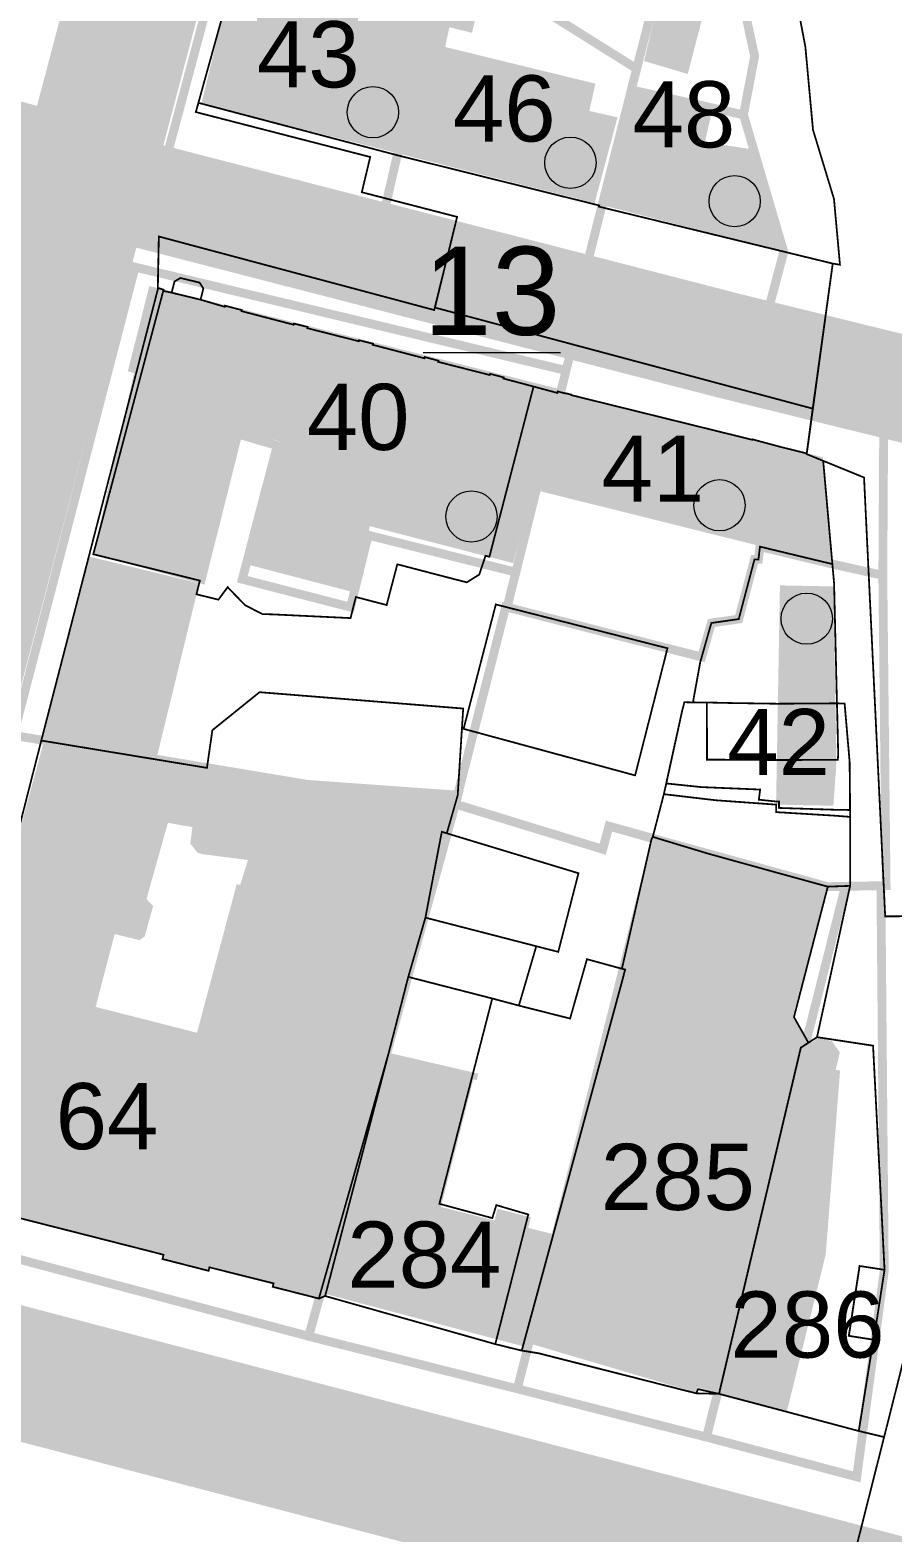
# Model space of a CAD drawing. Header units: millimetres. Extents: x 21689 to 31331, y 37531 to 43751.
# Drawn here: x 26121.6 to 26219.4, y 42429.8 to 42600.2 of the extents above; entities that cross this region are included whole.
import ezdxf

# ---------------------------------------------------------------- set-up
doc = ezdxf.new("R2010")
doc.units = ezdxf.units.MM
doc.linetypes.add('g5_084', pattern=[0.4, 0.2, -0.2])
doc.layers.add('0.1 ОКН', color=1, linetype='Continuous', lineweight=9, transparency=0.4)
doc.layers.add('00 Дороги', color=252, linetype='Continuous', lineweight=9, transparency=0.2)
for name, color, linetype, lineweight in [('0.15 - Видовые раскрытия', 22, 'Continuous', 9), ('00 границы ОКН', 1, 'Continuous', 40), ('00 номер ОКН', 7, 'Continuous', 15), ('00 Разраб границы', 5, 'g5_084', 50), ('CONTUR', 150, 'Continuous', 9)]:
    doc.layers.add(name, color=color, linetype=linetype, lineweight=lineweight)
doc.styles.get("Standard").update_dxf_attribs({"font": 'arial.ttf'})
doc.linetypes.add('474_2', pattern='A,1,-0.5,[222,geobl2.shx,S=0.1,R=0,X=0,Y=0],-0.5,3', length=5)

# ---------------------------------------------------------------- blocks, each defined once
blk = doc.blocks.new('участки все')
at = {"layer": 'CONTUR', "const_width": 0.2}
for points in [[(3227.907741660001, 4477.842131869998), (3234.802826510001, 4493.846691939994), (3251.6987324, 4528.188279049994), (3273.154825440001, 4572.990125729993), (3286.75253817, 4626.392348529996), (3293.908042180003, 4656.793026359999), (3294.904759360001, 4668.98785908), (3306.14854165, 4714.296054709993), (3308.149790260002, 4718.295444609998), (3315.249954840001, 4748.346963919997), (3319.251448930001, 4749.09570364), (3334.9539033, 4811.295755389998)], [(3337.769412730002, 4857.372994199999), (3331.798776970001, 4857.334410619994), (3329.40059542, 4907.091505129996), (3322.901113760003, 4909.741039909997), (3325.851934580002, 4931.346022799997), (3326.669911640002, 4931.213497549993), (3325.99398154, 4938.663903249995), (3323.61395029, 4946.500403869999), (3322.748227030003, 4955.923730589995), (3320.915326350001, 4965.531867519996), (3318.939803050002, 4965.172112679997), (3307.043398350001, 4999.37452297), (3308.528573629999, 4999.711785409999), (3303.687333130002, 5010.735995739997), (3298.325492840002, 5021.068172219995), (3296.90576283, 5030.229980439996), (3296.97224761, 5033.918990669998), (3293.876635230001, 5036.166406349999), (3258.139309370003, 5087.953999959995)], [(3263.38264969, 4983.672909269997), (3253.63436566, 4948.521896279999), (3273.406541560002, 4943.429119749999), (3272.45535859, 4939.433652779997), (3283.262639180001, 4936.638158269998), (3280.660928780002, 4926.077912579996), (3249.43835456, 4934.416033069997), (3249.31605483, 4928.387858829999), (3236.113272440002, 4877.269611179996), (3232.31477162, 4862.347653969998)], [(3226.292887700001, 4824.999563489996), (3249.97086057, 4818.976984289998), (3249.853384780003, 4818.488779169995), (3255.08290741, 4817.148699869998), (3255.17901005, 4817.547231529999), (3262.451179560001, 4815.725873699994), (3262.355230000002, 4815.337339779995), (3267.584905550001, 4814.007258289996), (3268.299336890003, 4814.296321909998), (3287.58595873, 4808.840983909998), (3290.584714070003, 4808.105064569994), (3292.509990360002, 4807.79558446), (3310.360716710002, 4803.26223896), (3312.9498232, 4803.202596929994), (3320.608841730002, 4801.175315039996), (3328.805441500001, 4798.989801169999), (3331.674991399999, 4798.30586062), (3320.30520942, 4753.259601259997)], [(3232.31477162, 4862.347653969998), (3236.113272440002, 4877.269611179996), (3236.113272440002, 4877.269611179996), (3254.895990600002, 4874.172003209999), (3255.51138308, 4878.442613949999), (3260.857387440003, 4882.750794039996), (3283.949184950001, 4880.897218749996), (3283.328816410001, 4871.076641939995), (3282.092646140001, 4866.755535889999), (3281.525224600002, 4866.924225009999), (3280.96018473, 4863.9828538), (3279.666209049999, 4857.192613799998), (3277.723299310001, 4850.472310139994), (3275.479988639999, 4841.766590599997), (3267.584905550001, 4814.007258289996), (3262.355230000002, 4815.337339779995), (3262.451179560001, 4815.725873699994), (3255.17901005, 4817.547231529999), (3255.08290741, 4817.148699869998), (3249.853384780003, 4818.488779169995), (3249.97086057, 4818.976984289998), (3226.292887700001, 4824.999563489996)]]:
    blk.add_lwpolyline(points, dxfattribs=at)
for points in [[(3323.580119180002, 4914.900682589999), (3280.745196840002, 4926.356624479995), (3283.262639180001, 4936.638158269998), (3272.45535859, 4939.433652779997), (3273.406541560002, 4943.429119749999), (3253.63436566, 4948.521896279999), (3253.930375530003, 4949.567372099998), (3276.449679410001, 4943.632527019996), (3299.372565260001, 4937.931505029999), (3299.340582040001, 4937.801993739995), (3325.851934580002, 4931.346022799997), (3323.580119180002, 4914.900682589999)], [(3249.43835456, 4934.416033069997), (3280.660928780002, 4926.077912579996), (3280.745196840002, 4926.356624479995), (3323.580119180002, 4914.900682589999), (3322.902338390002, 4909.821021759999), (3320.063087950003, 4910.524499379993), (3316.756699500002, 4911.415130869994), (3316.73593865, 4911.365448369994), (3296.213322310002, 4916.429712679994), (3296.22408543, 4916.479548269999), (3295.556686600001, 4916.649768239993), (3295.546229629999, 4916.61992813), (3294.67964155, 4916.843198339993), (3294.637048280002, 4916.673849199993), (3290.8526054, 4917.691801349996), (3288.512016750003, 4918.307643289998), (3288.543999969999, 4918.437154579994), (3287.00016837, 4918.840795599994), (3286.958187420002, 4918.711437389997), (3281.11094921, 4920.200977089997), (3281.14293242, 4920.330488379994), (3279.589256139999, 4920.744280219995), (3279.55711984, 4920.604771189996), (3273.690498370001, 4922.134608039996), (3273.722328520002, 4922.254121599995), (3272.128508190002, 4922.658528039995), (3272.10667578, 4922.538861389999), (3266.27927975, 4924.01809731), (3266.321413780003, 4924.157453269996), (3264.75728047, 4924.541405019998), (3264.725297250003, 4924.411893719996), (3258.818837710002, 4925.952340719995), (3258.850667860003, 4926.071854289999), (3256.93829771, 4926.571138879997), (3256.906314490003, 4926.441627579996), (3254.168724800002, 4927.253549709996), (3254.487944730001, 4928.508671789998), (3254.068298460003, 4929.185102329997), (3251.886295650002, 4929.708515539998), (3251.210171260002, 4929.30886474), (3250.890798240002, 4928.043744909999), (3249.943922030001, 4928.248244329996), (3249.975905260002, 4928.377755639995), (3249.32911413, 4928.587660429999), (3249.43835456, 4934.416033069997)], [(3251.210171260002, 4929.30886474), (3251.886295650002, 4929.708515539998), (3254.068298460003, 4929.185102329997), (3254.487944730001, 4928.508671789998), (3254.168724800002, 4927.253549709996), (3250.890798240002, 4928.043744909999), (3251.210171260002, 4929.30886474)], [(3249.943922030001, 4928.248244329996), (3250.890798240002, 4928.043744909999), (3254.168724800002, 4927.253549709996), (3256.906314490003, 4926.441627579996), (3256.93829771, 4926.571138879997), (3258.850667860003, 4926.071854289999), (3258.818837710002, 4925.952340719995), (3264.725297250003, 4924.411893719996), (3264.75728047, 4924.541405019998), (3266.321413780003, 4924.157453269996), (3266.27927975, 4924.01809731), (3272.10667578, 4922.538861389999), (3272.128508190002, 4922.658528039995), (3273.722328520002, 4922.254121599995), (3273.690498370001, 4922.134608039996), (3279.55711984, 4920.604771189996), (3279.589256139999, 4920.744280219995), (3281.14293242, 4920.330488379994), (3281.11094921, 4920.200977089997), (3286.958187420002, 4918.711437389997), (3287.00016837, 4918.840795599994), (3288.543999969999, 4918.437154579994), (3288.512016750003, 4918.307643289998), (3290.8526054, 4917.691801349996), (3291.928227410001, 4917.405330089998), (3286.922629680001, 4898.101823859994), (3286.484413300001, 4898.218534349995), (3285.771808780002, 4896.089428819999), (3284.34819836, 4895.201219119997), (3276.47953334, 4897.251713149999), (3275.268763620003, 4892.630215869998), (3271.782721710002, 4893.543598169999), (3271.176112230001, 4891.152867629993), (3262.192589220002, 4891.58041884), (3261.19281587, 4891.595726619999), (3259.208576950001, 4892.626115539999), (3257.239645810001, 4894.656277819995), (3256.197986850002, 4893.242215859995), (3253.70727888, 4893.850356149997), (3254.09107744, 4895.404491789996), (3242.006688140002, 4898.38954081), (3249.943922030001, 4928.248244329996)], [(3324.76951264, 4908.982426769995), (3329.40059542, 4907.091505129996), (3331.798776970001, 4857.334410619994), (3337.769412730002, 4857.372994199999), (3340.656564760001, 4847.388713759996), (3338.799357570002, 4831.897032919995), (3334.9539033, 4811.295755389998), (3331.674991399999, 4798.30586062), (3328.805441500001, 4798.989801169999), (3330.419869720001, 4809.075158919994), (3330.503831540002, 4809.333875339994), (3331.725277289999, 4817.265233689999), (3330.424321170001, 4842.675344329997), (3324.069083680002, 4843.64265676), (3327.821737260001, 4860.795329419998), (3327.831468510002, 4868.61523951), (3327.766871960001, 4874.846275639996), (3327.198208130001, 4881.46503254), (3326.328558550001, 4881.488348019993), (3326.00640523, 4895.063383199995), (3325.810287620003, 4897.27640273), (3324.76951264, 4908.982426769995)], [(3317.600475940003, 4899.252119389996), (3322.522363880002, 4898.066750609999), (3325.810287620003, 4897.27640273), (3326.00640523, 4895.063383199995), (3326.328558550001, 4881.488348019993), (3319.507809230003, 4881.442780919999), (3314.428961350001, 4881.520544319996), (3311.57991384, 4881.584166889996), (3310.000119070002, 4881.598355409995), (3310.830056270003, 4886.165682859996), (3312.08790599, 4890.596457439999), (3315.19470376, 4891.038892199998), (3316.978262630001, 4897.801635189993), (3317.428313650002, 4897.804744409994), (3317.600475940003, 4899.252119389996)], [(3303.443298300001, 4873.318684529993), (3283.993958990003, 4878.596515559999), (3287.649937050002, 4892.700646559998), (3307.114019130001, 4887.732591489999), (3303.443298300001, 4873.318684529993)], [(3309.030339050001, 4881.613203929999), (3309.999965999999, 4881.58835767), (3311.569916110002, 4881.584319959999), (3311.59069469, 4875.103952579993), (3319.4701322, 4875.063309459998), (3326.430390530001, 4875.076740379999), (3326.47063991, 4875.746129179999), (3326.33855628, 4881.488194939993), (3327.198208130001, 4881.46503254), (3327.766871960001, 4874.846275639996), (3327.831468510002, 4868.61523951), (3325.85375454, 4868.765521579997), (3319.429652170002, 4869.153884469997), (3319.442663730002, 4870.003691679994), (3312.590189540002, 4870.498614239994), (3306.70071216, 4871.188793759997), (3308.786001920001, 4880.676937879995), (3309.030339050001, 4881.613203929999)], [(3309.030339050001, 4881.613203929999), (3308.786001920001, 4880.676937879995), (3306.979328630001, 4872.404537089998), (3310.903079700002, 4871.99445708), (3317.618800290002, 4871.711629959995), (3317.47122589, 4870.563880779998), (3319.458019170001, 4870.353459229999), (3319.757951130003, 4870.348866909997), (3319.756927300001, 4869.628877129995), (3326.12379867, 4869.421391879995), (3327.813415340003, 4869.395521819999), (3327.766871960001, 4874.846275639996), (3327.198208130001, 4881.46503254), (3326.33855628, 4881.488194939993), (3319.507809230003, 4881.442780919999), (3314.428961350001, 4881.520544319996), (3311.569916110002, 4881.584319959999), (3309.999965999999, 4881.58835767), (3309.030339050001, 4881.613203929999)], [(3311.600692430002, 4875.103799499993), (3311.57991384, 4881.584166889996), (3314.428961350001, 4881.520544319996), (3319.507809230003, 4881.442780919999), (3326.328558550001, 4881.488348019993), (3326.47063991, 4875.746129179999), (3326.430390530001, 4875.076740379999), (3319.47028528, 4875.073307189996), (3311.600692430002, 4875.103799499993)], [(3306.979328630001, 4872.404537089998), (3306.70071216, 4871.188793759997), (3312.590189540002, 4870.498614239994), (3319.442663730002, 4870.003691679994), (3319.429652170002, 4869.153884469997), (3325.85375454, 4868.765521579997), (3327.831468510002, 4868.61523951), (3327.813415340003, 4869.395521819999), (3326.12379867, 4869.421391879995), (3319.756927300001, 4869.628877129995), (3319.757951130003, 4870.348866909997), (3319.458019170001, 4870.353459229999), (3317.47122589, 4870.563880779998), (3317.618800290002, 4871.711629959995), (3316.609488590002, 4871.757083959995), (3310.903079700002, 4871.99445708), (3306.979328630001, 4872.404537089998)], [(3306.70071216, 4871.188793759997), (3305.44658421, 4866.347958959996), (3311.70760392, 4864.452081639996), (3319.275571050003, 4862.3561921), (3325.290321110002, 4860.704087389997), (3327.821737260001, 4860.795329419998), (3327.831468510002, 4868.61523951), (3325.85375454, 4868.765521579997), (3319.429652170002, 4869.153884469997), (3319.442663730002, 4870.003691679994), (3312.590189540002, 4870.498614239994), (3306.70071216, 4871.188793759997)], [(3279.666209049999, 4857.192613799998), (3292.236659460003, 4853.950122249997), (3294.13918486, 4853.46098887), (3294.726908010002, 4853.311989079994), (3297.02342211, 4862.22689513), (3281.525224600002, 4866.924225009999), (3280.96018473, 4863.9828538), (3279.666209049999, 4857.192613799998)], [(3305.44658421, 4866.347958959996), (3305.302635960001, 4866.090161), (3301.94771027, 4851.401416549998), (3302.316248679999, 4851.305773119995), (3301.986878220003, 4850.04080648), (3290.594864880001, 4808.114909229996), (3292.500145710001, 4807.805735259993), (3310.360716710002, 4803.26223896), (3310.588014450001, 4803.73876244), (3312.9498232, 4803.202596929994), (3322.230821140002, 4842.450793409996), (3323.089353710002, 4843.007652619998), (3321.453973890002, 4845.922714009997), (3325.290321110002, 4860.704087389997), (3319.275571050003, 4862.3561921), (3311.70760392, 4864.452081639996), (3305.44658421, 4866.347958959996)], [(3287.245924350002, 4848.02649022), (3277.723299310001, 4850.472310139994), (3279.666209049999, 4857.192613799998), (3292.236659460003, 4853.950122249997), (3290.263603550001, 4847.220280289999), (3287.245924350002, 4848.02649022)], [(3287.245924350002, 4848.02649022), (3290.263603550001, 4847.220280289999), (3296.071157120001, 4845.751349499995), (3297.984226570003, 4852.482109819997), (3302.306097870002, 4851.29592846), (3301.976880490001, 4850.040959549995), (3290.584714070003, 4808.105064569994), (3287.58595873, 4808.840983909998), (3291.330947570001, 4823.533757019998), (3287.70723353, 4824.599247719998), (3287.254675759999, 4823.126165539994), (3281.249463470002, 4824.748123539997), (3287.245924350002, 4848.02649022)], [(3287.245924350002, 4848.02649022), (3277.723299310001, 4850.472310139994), (3275.479988639999, 4841.766590599997), (3268.299336890003, 4814.296321909998), (3287.58595873, 4808.840983909998), (3291.330947570001, 4823.533757019998), (3287.70723353, 4824.599247719998), (3287.254675759999, 4823.126165539994), (3281.249463470002, 4824.748123539997), (3285.002460710003, 4839.310773139994), (3287.245924350002, 4848.02649022)], [(3331.725277289999, 4817.265233689999), (3328.90188917, 4817.698465709996), (3327.680596490001, 4809.77710503), (3330.453995960001, 4809.344638449998), (3330.419869720001, 4809.075158919994), (3328.795443770003, 4798.989954249999), (3320.61883946, 4801.175161959996), (3312.959820930002, 4803.202443859998), (3322.240818870003, 4842.450640329996), (3324.069083680002, 4843.64265676), (3330.424321170001, 4842.675344329997), (3331.725277289999, 4817.265233689999)], [(3331.725277289999, 4817.265233689999), (3330.503831540002, 4809.333875339994), (3327.67059876, 4809.77725811), (3328.891891440002, 4817.698618779999), (3331.725277289999, 4817.265233689999)]]:
    blk.add_lwpolyline(points, close=True, dxfattribs=at)
blk = doc.blocks.new('стрелка вид улицы')
at = {"layer": '0.15 - Видовые раскрытия', "linetype": '474_2'}
h = blk.add_hatch(color=256, dxfattribs=at)
h.dxf.hatch_style = 1
h.paths.add_polyline_path([(-23.3598505857517, -2.990916374132211), (-23.3598505857517, 2.990916374132211), (-26.53637324067677, 0)])
at = {"layer": '0.15 - Видовые раскрытия', "const_width": 0.2}
blk.add_lwpolyline([(-23.3598505857517, -2.990916374132211), (-23.3598505857517, 2.990916374132211), (-26.53637324067677, 0), (-23.3598505857517, -2.990916374132211)], dxfattribs=at)
at = {"layer": '0.15 - Видовые раскрытия', "linetype": '474_2', "const_width": 1}
blk.add_lwpolyline([(-23.3598505857517, 0), (0, 0)], dxfattribs=at)

msp = doc.modelspace()

# ---------------------------------------------------------------- hatches: boundary and pattern name
at = {"layer": '0.1 ОКН', "transparency": 33554585}
h = msp.add_hatch(color=1, dxfattribs=at)
h.dxf.hatch_style = 1
h.paths.add_polyline_path([(26141.02, 42591.83999999998), (26163.27035527963, 42586.20153954506), (26167.05, 42602.58), (26153.27715029, 42606.36327272), (26144.98, 42608.30999999998)])
h = msp.add_hatch(color=1, dxfattribs=at)
h.dxf.hatch_style = 1
h.paths.add_polyline_path([(26188.19762382456, 42590.27353124031), (26184.99726179772, 42591.00913684052), (26185.69, 42594.09999999999), (26168.65, 42598.26), (26169.13, 42600.5), (26171.69, 42599.86), (26173.29, 42606.5), (26168.26890702121, 42607.8213001912), (26163.27077835157, 42586.20143233445), (26185.6, 42580.55)])
h = msp.add_hatch(color=1, dxfattribs=at)
h.dxf.hatch_style = 1
h.paths.add_polyline_path([(26191.21, 42596.66), (26196.16, 42595.20000000001), (26197.85, 42601.69999999999), (26197.53481709, 42605.53562308), (26193.53, 42606.66)])
at = {"layer": '0.1 ОКН', "transparency": 33554687}
h = msp.add_hatch(color=2, dxfattribs=at)
h.dxf.hatch_style = 1
edge = h.paths.add_edge_path()
edge.add_arc((26160.46176677239, 42590.86111913257), 2.906288479469367, 0, 360)
at = {"layer": '0.1 ОКН', "transparency": 33554585}
h = msp.add_hatch(color=1, dxfattribs=at)
h.dxf.hatch_style = 1
h.paths.add_polyline_path([(26186.44513440877, 42580.33119234267), (26207.04, 42575.02999999998), (26203.63, 42586.63), (26198.1150173053, 42587.46672643278), (26198.91343795038, 42591.07620702222), (26189.97655871301, 42593.34623485202)])
at = {"layer": '0.1 ОКН', "transparency": 33554687}
h = msp.add_hatch(color=2, dxfattribs=at)
h.dxf.hatch_style = 1
edge = h.paths.add_edge_path()
edge.add_arc((26182.85474357359, 42585.13144399534), 2.906288479469367, 0, 360)
h = msp.add_hatch(color=2, dxfattribs=at)
h.dxf.hatch_style = 1
edge = h.paths.add_edge_path()
edge.add_arc((26201.47560588764, 42580.77741343539), 2.906288479469367, 0, 360)
at = {"layer": '0.1 ОКН', "transparency": 33554585}
h = msp.add_hatch(color=1, dxfattribs=at)
h.dxf.hatch_style = 1
h.paths.add_polyline_path([(26181.31504919269, 42559.03769289866), (26135.71366370371, 42570.49567728463), (26135.60543963195, 42570.07371102782), (26135.73139186576, 42570.04140734625), (26135.15715343894, 42567.80218070603), (26135.0313598407, 42567.83501084031), (26134.83379947265, 42567.06472186813), (26134.95975170647, 42567.03241818656), (26134.40249255304, 42564.85940174672), (26134.2766989548, 42564.89223188101), (26134.07913858674, 42564.12194290883), (26134.20509082056, 42564.08963922726), (26133.68835488433, 42562.07464193633), (26133.56256128608, 42562.10747207061), (26133.47989278257, 42561.78514711633), (26128.75231354, 42540.74826972), (26141.36104420337, 42537.3060156012), (26145.72145877642, 42554.64013770143), (26149.94326961906, 42553.53731215034), (26146.29505562288, 42539.57130511484), (26158.33433391962, 42536.42639308135), (26160.11398490889, 42543.93303293946), (26176.36324072309, 42539.73765056162)])
h = msp.add_hatch(color=1, dxfattribs=at)
h.dxf.hatch_style = 1
h.paths.add_polyline_path([(26211.48, 42551.75), (26181.99980398509, 42558.99921154342), (26179.24636762472, 42547.94064078883), (26212.48141679156, 42539.65367835944)])
at = {"layer": '0.1 ОКН', "transparency": 33554687}
h = msp.add_hatch(color=2, dxfattribs=at)
h.dxf.hatch_style = 1
edge = h.paths.add_edge_path()
edge.add_arc((26199.76046469393, 42546.29905276503), 2.906288479469367, 0, 360)
h = msp.add_hatch(color=2, dxfattribs=at)
h.dxf.hatch_style = 1
edge = h.paths.add_edge_path()
edge.add_arc((26171.63656711436, 42545.02456783588), 2.906288479469367, 0, 360)
at = {"layer": '0.1 ОКН', "transparency": 33554585}
h = msp.add_hatch(color=1, dxfattribs=at)
h.dxf.hatch_style = 1
h.paths.add_polyline_path([(26135.90373523064, 42517.51325608924), (26140.76017004601, 42537.45331244298), (26128.2545015207, 42540.49908939255), (26122.76619235136, 42519.70488272893)])
h = msp.add_hatch(color=1, dxfattribs=at)
h.dxf.hatch_style = 1
h.paths.add_polyline_path([(26206.17178290357, 42512.36426394543), (26212.66749400217, 42512.23455481348), (26213.02283518536, 42517.2222642662), (26212.679567807, 42537.09723196651), (26206.61190738627, 42537.21839359981)])
at = {"layer": '0.1 ОКН', "transparency": 33554687}
h = msp.add_hatch(color=2, dxfattribs=at)
h.dxf.hatch_style = 1
edge = h.paths.add_edge_path()
edge.add_arc((26209.65041235298, 42533.44336275885), 2.906288479469367, 0, 360)
at = {"layer": '0.1 ОКН', "transparency": 33554585}
h = msp.add_hatch(color=1, dxfattribs=at)
h.dxf.hatch_style = 1
h.paths.add_polyline_path([(26110.412337622, 42472.13253815403), (26110.71539688844, 42471.47080364999), (26110.12711820773, 42471.13818966137), (26112.08141416722, 42467.63775434888), (26112.69398368483, 42467.97651471566), (26113.03274405161, 42467.36394519804), (26136.72445970598, 42461.33467920364), (26136.59706799452, 42460.85118013243), (26141.82790505525, 42459.51007317453), (26141.92745346589, 42459.89748782828), (26149.20349360867, 42458.07835621108), (26149.09616124863, 42457.69302549015), (26154.32946542718, 42456.36166251379), (26154.49983260472, 42457.03456743548), (26161.37715920069, 42481.19246068537), (26169.99263353077, 42513.1494051874), (26152.957, 42514.66699999999), (26138.8790744705, 42516.98632489344), (26137.219305679, 42510.2953607918), (26139.99632963769, 42509.80925472521), (26139.75619049504, 42507.96629174541), (26140.53389890943, 42506.94048888363), (26141.1090825198, 42506.7476030388), (26146.2921015307, 42506.0850962181), (26145.40594247357, 42503.26185507391), (26145.01353572899, 42503.3429824584), (26140.51532834141, 42486.5007957938), (26129.0175704147, 42489.4264235818), (26131.17819516275, 42497.69122900659), (26134.0021874173, 42496.99849533819), (26134.5785387152, 42497.4089978044), (26135.5367557725, 42500.8643587685), (26134.78189171108, 42501.65868828891), (26137.219305679, 42510.2953607918), (26138.8790744705, 42516.98632489344), (26135.89519563701, 42517.47842016833), (26123.16073421471, 42519.57797714952), (26118.08767446087, 42500.90237252594)])
h = msp.add_hatch(color=1, dxfattribs=at)
h.dxf.hatch_style = 1
h.paths.add_polyline_path([(26178.25814206319, 42451.26065894944), (26197.10870334399, 42445.6937830372), (26197.25061756687, 42446.29898672956), (26199.55168814689, 42445.69617314705), (26209.72992163423, 42486.06281061301), (26208.07460910694, 42488.31655136115), (26212.018, 42503.11799999999), (26192.54283702702, 42508.42104382012)])
h = msp.add_hatch(color=1, dxfattribs=at)
h.dxf.hatch_style = 1
h.paths.add_polyline_path([(26199.55168814689, 42445.69617314705), (26207.412, 42443.637), (26211.801, 42461.356), (26213.431, 42482.23499999999), (26212.93461866786, 42482.29504642455), (26213.408, 42484.263), (26212.5355086824, 42485.51496426055), (26211.00939045688, 42486.03991029986), (26210.22167551899, 42485.39327797197), (26209.72992163423, 42486.06281061301)])
h = msp.add_hatch(color=1, dxfattribs=at)
h.dxf.hatch_style = 1
h.paths.add_polyline_path([(26168.16608872468, 42466.75296194462), (26171.84989552126, 42481.21461408125), (26172.23159034964, 42481.11738521766), (26172.42091110414, 42481.86060847691), (26162.24710282635, 42484.22740856054), (26154.54506483579, 42457.02304546007), (26178.01452167396, 42450.81323370984), (26181.23515061987, 42463.58370132728), (26178.06958100298, 42464.3754340942), (26178.37725989437, 42465.58330012594), (26174.58711264731, 42466.5487617521), (26174.24470508639, 42465.20456013993)])

# ---------------------------------------------------------------- linework, layer by layer
at = {"layer": '0.1 ОКН', "color": 7, "transparency": 33554687}
for centre in [(26160.46176677239, 42590.86111913257), (26182.85474357359, 42585.13144399534), (26201.47560588764, 42580.77741343539), (26199.76046469393, 42546.29905276503), (26171.63656711436, 42545.02456783588), (26209.65041235298, 42533.44336275885)]:
    msp.add_circle(centre, 2.906288479469367, dxfattribs=at)
at = {"layer": '00 границы ОКН', "const_width": 1, "flags": 128}
for points in [[(26155.03148285, 42613.17646414999), (26153.27715029, 42606.36327272), (26143.20327237, 42608.72753539), (26137.1353945, 42586.01026631), (26161.71565701, 42579.48386112), (26168.65465075, 42609.45784666), (26155.03148285, 42613.17646414999)], [(26168.26962729, 42607.82372932999), (26161.71565701, 42579.48386112), (26184.68240855, 42573.38216479999), (26189.75886281, 42593.39459060999), (26190.36547261, 42595.78532086), (26173.2893497, 42606.49686055), (26168.26962729, 42607.82372932999)], [(26193.16418219, 42606.80255292), (26189.75886281, 42593.39459060999), (26202.4757093, 42590.56985783999), (26203.73724398, 42597.20059246), (26201.74055254, 42606.56123549999), (26197.53481709, 42605.53562308), (26193.16418219, 42606.80255292)], [(26189.75886281, 42593.39459060999), (26184.68240855, 42573.38216479999), (26205.15936979, 42567.94859595999), (26207.03780736, 42575.02988846), (26202.4757093, 42590.56985783999), (26189.75886281, 42593.39459060999)], [(26146.53732071, 42558.2148234), (26133.27657984, 42561.84073946), (26135.46391596, 42570.55842988999), (26181.58314801, 42558.97032932999), (26176.66909121, 42538.71135312), (26159.92721066, 42542.91558858), (26157.92314474, 42534.75125595), (26145.64737362, 42537.92034415), (26149.6118888, 42553.06793472), (26145.4909718, 42554.2794851), (26146.53732071, 42558.2148234)], [(26183.06461308, 42564.3875183), (26218.37752827, 42555.41676671), (26218.27634073, 42538.35818722), (26212.55585897, 42539.63578401999), (26209.26793525, 42540.42613196999), (26204.34604725, 42541.61150079), (26204.17388496, 42540.16412581), (26203.72383392, 42540.16101663), (26201.94027511, 42533.39827363999), (26198.8334773, 42532.95583887999), (26197.73447211, 42529.10263657), (26193.85959043, 42530.09197296), (26175.67062585, 42534.74050221999), (26183.06461308, 42564.3875183)], [(26218.2763767, 42538.3580529), (26212.55589495, 42539.63564981999), (26209.26797121, 42540.42599769999), (26204.34608327, 42541.61136648), (26204.17392098, 42540.1639915), (26203.72386996, 42540.16088228), (26201.94031109, 42533.39813929), (26198.83351332, 42532.95570453), (26197.73450809, 42529.10250225999), (26193.85962647, 42530.09183858), (26175.67066185, 42534.74036781), (26175.51115736, 42534.77281024999), (26169.80901962, 42512.42994504), (26186.52066424, 42507.30403251), (26187.23077161, 42509.92317998), (26192.87637122, 42508.32672763), (26212.02593071, 42503.06348756), (26218.64779682, 42503.18210057), (26218.2763767, 42538.3580529)], [(26119.69788229, 42520.21674329), (26152.96317345, 42514.66737238), (26170.09443727, 42513.4350647), (26153.17510852, 42452.09364485999), (26105.29953932, 42464.8167636), (26119.69788229, 42520.21674329)], [(26169.81588175, 42512.42048861), (26186.51548812, 42507.30537623), (26187.21996285, 42509.92746385), (26192.54809394, 42508.44188858), (26176.83394809, 42446.13201244), (26153.18309614, 42452.08227615999), (26169.81588175, 42512.42048861)], [(26192.54809394, 42508.44188858), (26212.02589474, 42503.06362183), (26214.02651258, 42503.10299045), (26198.28023222, 42440.65360849), (26176.83394809, 42446.13201244), (26192.54809394, 42508.44188858)], [(26214.02651258, 42503.10299045), (26218.05758854, 42503.17127097999), (26218.43932465, 42459.52509686), (26215.32144763, 42436.15265804), (26198.28023222, 42440.65360849), (26214.02651258, 42503.10299045)]]:
    msp.add_lwpolyline(points, close=True, dxfattribs=at)
at = {"layer": '00 границы ОКН', "const_width": 1}
msp.add_lwpolyline([(26119.69788229, 42520.21674329), (26152.96317345, 42514.66737238), (26170.09443727, 42513.4350647), (26153.17510852, 42452.09364485999), (26105.29953932, 42464.8167636), (26119.69788229, 42520.21674329)], close=True, dxfattribs=at)
at = {"layer": '00 Дороги', "lineweight": 9}
for points, const_width in [([(27209.23967210052, 43499.13957008901), (27037.38212925405, 43405.02855531126), (26876.28176421055, 43321.07229586579), (26815.86008917936, 43299.34851862608), (26776.40364168771, 43293.59810359106), (26754.40594915988, 43293.94281154392), (26564.00312037126, 43337.30358209209), (26500.96022192482, 43343.22528449037), (26354.54626421724, 43310.21236642242), (26319.39750818792, 43288.00344085478), (26306.54478472727, 43270.18673011177), (26245.37465400424, 43027.93720928305), (26166.7887605502, 42730.30427746999), (26121.38375137164, 42558.49972284863), (26061.95806307054, 42332.11734918993), (25997.51205447596, 42071.82990026301), (25972.35573562095, 41969.75946996081), (25950.24012673555, 41859.92388504591)], 12), ([(26326.27303583549, 43287.04516060596), (26316.66969617181, 43278.0406397166), (26305.04569809712, 43257.43553751598), (26245.37465400424, 43027.93720928305), (26166.7887605502, 42730.30427746999), (26121.38375137164, 42558.49972284863), (26061.95806307054, 42332.11734918993), (25997.51205447596, 42071.82990026301), (25972.35573562095, 41969.75946996081), (25948.75961894807, 41849.29887038347)], 15), ([(25881.93611093909, 42647.66719073641), (26120.61177077298, 42584.82013091613)], 14), ([(26134.9628816743, 42581.36136728672), (26200.97928879595, 42564.35012517259), (26271.04859526329, 42547.10419622438), (26371.50669745477, 42520.13876645862)], 12), ([(26101.40017981792, 42452.89674561738), (26450.07696003211, 42361.4009011919), (26477.24935405352, 42358.65373411356), (26916.67426986527, 42241.41145900216), (27209.67350281484, 42163.18638877787), (27248.19389214355, 42163.45748703402), (27338.91532044485, 42181.37547693658), (27728.05235165043, 42310.07914867069), (27918.42065637314, 42378.4587144378), (27933.17546044337, 42379.47212636464), (28006.40556390723, 42367.7998661212), (28286.20683273766, 42269.92957548071), (28397.39907789952, 42183.59951711787), (28415.8479570162, 42173.45376774945), (28479.18919550348, 42149.6116521392), (28700.41745531966, 42082.6064598298), (28922.81757918245, 42018.06837054406), (28993.36131948431, 42002.36425006381), (29175.44840818376, 42002.36425006381), (29258.5602112523, 41994.53958482329), (29507.75913381944, 41985.47601302081)], 15)]:
    msp.add_lwpolyline(points, dxfattribs=dict(at, const_width=const_width))
at = {"layer": '00 Разраб границы', "ltscale": 3, "const_width": 1}
for points in [[(26137.13514767538, 42586.0103318454), (26161.71565701, 42579.48386112), (26184.68240855, 42573.38216479999), (26205.15936979, 42567.94859595999), (26207.05238940698, 42575.02688687226), (26202.4757093, 42590.56985783999), (26203.73724398, 42597.20059246), (26201.74055254, 42606.56123549999), (26197.53, 42605.53999999999), (26193.16275153513, 42606.79691991925), (26190.36547261, 42595.78532086), (26173.29, 42606.5), (26168.27596395294, 42607.82205435286), (26168.65, 42609.45999999998), (26155.03148285, 42613.17646414999), (26153.28, 42606.35999999998), (26143.20328003301, 42608.72753359154), (26137.13514767538, 42586.0103318454)], [(26137.13514767538, 42586.0103318454), (26161.71565701, 42579.48386112), (26184.68240855, 42573.38216479999), (26205.15936979, 42567.94859595999), (26207.05238940698, 42575.02688687226), (26202.4757093, 42590.56985783999), (26203.73724398, 42597.20059246), (26201.74055254, 42606.56123549999), (26197.53, 42605.53999999999), (26193.16275153513, 42606.79691991925), (26190.36547261, 42595.78532086), (26173.29, 42606.5), (26168.27596395294, 42607.82205435286), (26168.65, 42609.45999999998), (26155.03148285, 42613.17646414999), (26153.28, 42606.35999999998), (26143.20328003301, 42608.72753359154), (26137.13514767538, 42586.0103318454)], [(26218.2763767, 42538.3580529), (26218.64779682, 42503.18210057), (26212.02593071, 42503.06348756), (26192.87637122, 42508.32672763), (26187.23077161, 42509.92317998), (26186.52066424, 42507.30403251), (26169.80901962, 42512.42994504), (26170.06605788085, 42513.43710612202), (26152.96317345, 42514.66737238), (26119.69788229, 42520.21674329), (26133.49403741159, 42573.2997067344), (26182.36366443458, 42561.57698656446), (26183.06461308, 42564.3875183), (26218.37752827, 42555.41676671), (26218.27634073, 42538.35818722)], [(26218.2763767, 42538.3580529), (26218.64779682, 42503.18210057), (26212.02593071, 42503.06348756), (26192.87637122, 42508.32672763), (26187.23077161, 42509.92317998), (26186.52066424, 42507.30403251), (26169.80901962, 42512.42994504), (26170.06605788085, 42513.43710612202), (26152.96317345, 42514.66737238), (26119.69788229, 42520.21674329), (26133.49403741159, 42573.2997067344), (26182.36366443458, 42561.57698656446), (26183.06461308, 42564.3875183), (26218.37752827, 42555.41676671), (26218.27634073, 42538.35818722)]]:
    msp.add_lwpolyline(points, dxfattribs=at)

# ---------------------------------------------------------------- block references
at = {"layer": '0.15 - Видовые раскрытия', "rotation": 166.5822171586736}
msp.add_blockref('стрелка вид улицы', (26202.40117785284, 42563.6797727548), dxfattribs=at)
at = {"layer": 'CONTUR'}
msp.add_blockref('участки все', (22886.7456254, 37642.35872891001), dxfattribs=at)

# ---------------------------------------------------------------- texts
at = {"layer": '00 номер ОКН', "color": 4, "char_height": 7.5, "attachment_point": 1}
for s, width, insert in [('{\\C7;43}', 7.5, (26147.3064991703, 42601.17592846535)), ('{\\C7;46}', 7.5, (26169.52486777544, 42595.04287501961)), ('{\\C7;48}', 7.5, (26189.89221549367, 42594.3743247929)), ('{\\C7;40}', 2.583315286545257, (26152.95778389774, 42560.07128444198)), ('{\\C7;41}', 7.5, (26186.38026440976, 42554.2023525837)), ('{\\C7;42}', 7.5, (26200.6342231465, 42523.20766955006)), ('{\\C7;64}', 7.5, (26124.47961286752, 42480.79648946199)), ('{\\C7;285}', 7.5, (26186.29055313862, 42473.90940666721)), ('{\\C7;284}', 7.5, (26157.54899330959, 42465.09582314887)), ('{\\C7;286}', 7.5, (26200.99541032643, 42457.17043867556))]:
    msp.add_mtext_dynamic_manual_height_columns(s, width=width, gutter_width=12.5, heights=[0], dxfattribs=dict(at, insert=insert))
at = {"layer": '00 номер ОКН', "color": 7, "insert": (26166.17355302285, 42575.61688065147), "char_height": 10, "attachment_point": 1}
msp.add_mtext_dynamic_manual_height_columns('{\\L\\C1;13}', width=10, gutter_width=12.5, heights=[0], dxfattribs=at)

doc.saveas('drawing.dxf')
